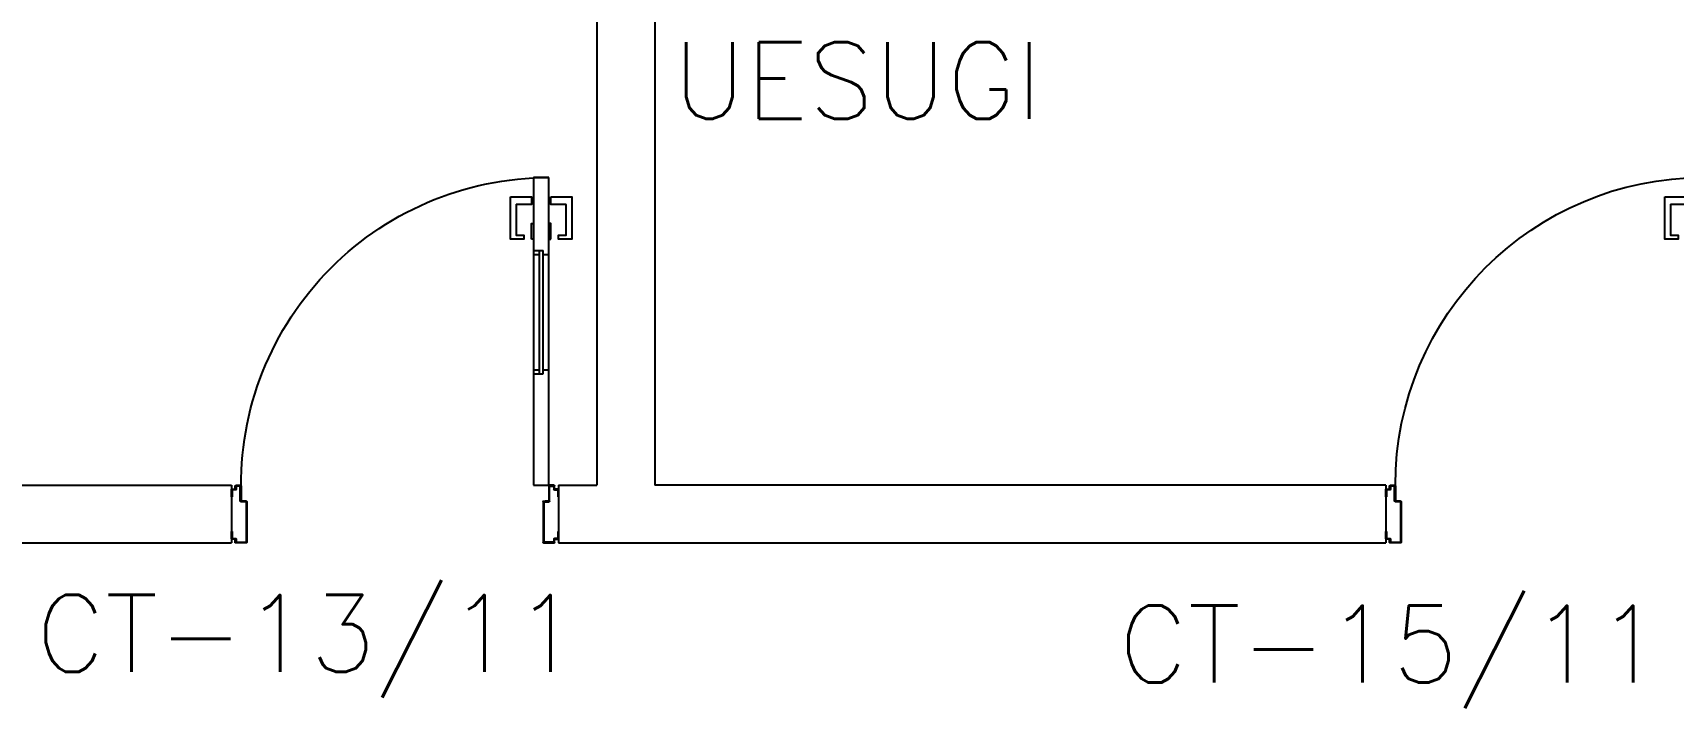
# Model space of a CAD drawing. Header units: millimetres. Extents: x 2128 to 2646, y 1972 to 2207.
# Drawn here: x 2323.295 to 2327.559, y 2048.936 to 2050.691 of the extents above; entities that cross this region are included whole.
import ezdxf

# ---------------------------------------------------------------- set-up
doc = ezdxf.new("R2010")
doc.units = ezdxf.units.MM
for name, color, linetype in [('AR-ALV', 2, 'Continuous'), ('AR-PORTA', 1, 'Continuous'), ('ENDEREÇO', 2, 'Continuous'), ('maçaneta', 1, 'Continuous'), ('mov', 1, 'Continuous'), ('PM-PERFIL U-C', 2, 'Continuous'), ('PM-VIDRO', 2, 'Continuous'), ('pm1', 2, 'Continuous'), ('pm2', 2, 'Continuous'), ('TEXTO', 2, 'Continuous')]:
    doc.layers.add(name, color=color, linetype=linetype)
doc.styles.add('UNB-100', font='simplex.shx', dxfattribs={"height": 0.2})
doc.styles.add('UNB1-100', font='simplex.shx', dxfattribs={"height": 0.2})

# ---------------------------------------------------------------- blocks, each defined once
blk = doc.blocks.new('PM3V')
at = {"layer": 'maçaneta'}
for points in [[(0.02, 0.9), (-0.035, 0.9), (-0.035, 0.79), (0, 0.79), (0, 0.8), (-0.02, 0.8), (-0.02, 0.8785, -0.414214), (-0.0185, 0.88), (0.02, 0.88)], [(0.125, 0.9), (0.07, 0.9), (0.07, 0.88), (0.1085, 0.88, -0.414214), (0.11, 0.8785), (0.11, 0.8), (0.09, 0.8), (0.09, 0.79), (0.125, 0.79)]]:
    blk.add_lwpolyline(points, format="xyb", close=True, dxfattribs=at)
for points in [[(0.02, 0.79), (0.02, 0.83), (0.025, 0.83), (0.025, 0.79)], [(0.07, 0.79), (0.07, 0.83), (0.065, 0.83), (0.065, 0.79)]]:
    blk.add_lwpolyline(points, close=True, dxfattribs=at)
at = {"layer": 'mov'}
blk.add_arc((0.025, 0.15), 0.8, 356.8472, 90, dxfattribs=at)
at = {"layer": 'PM-PERFIL U-C'}
for p, q in [((0, 0.12), (0, 0.1385)), ((0.0015, 0.14), (0.01, 0.14)), ((0.002, 0.138), (0.002, 0.12)), ((0.0105, 0.138), (0.002, 0.138)), ((0.01, 0.14), (0.01, 0.1485)), ((0.0115, 0.15), (0.0235, 0.15)), ((0.012, 0.148), (0.012, 0.1395)), ((0.023, 0.148), (0.012, 0.148)), ((0.023, 0.1085), (0.023, 0.148)), ((0.025, 0.1485), (0.025, 0.109)), ((0.825, 0.1485), (0.825, 0.109)), ((0.8385, 0.15), (0.8265, 0.15)), ((0.827, 0.148), (0.838, 0.148)), ((0.827, 0.1085), (0.827, 0.148)), ((0.838, 0.148), (0.838, 0.1395)), ((0.8395, 0.138), (0.848, 0.138)), ((0.84, 0.14), (0.84, 0.1485)), ((0.8485, 0.14), (0.84, 0.14)), ((0.848, 0.138), (0.848, 0.12)), ((0.85, 0.12), (0.85, 0.1385)), ((0.002, 0.12), (0, 0.12)), ((0.038, 0.107), (0.0245, 0.107)), ((0.0385, 0.109), (0.025, 0.109)), ((0.038, 0.107), (0.038, 0.002)), ((0.04, 0.1075), (0.04, 0.0015)), ((0.81, 0.1075), (0.81, 0.0015)), ((0.8115, 0.109), (0.825, 0.109)), ((0.812, 0.107), (0.8255, 0.107)), ((0.812, 0.107), (0.812, 0.002)), ((0.848, 0.12), (0.85, 0.12)), ((0, 0.03), (0.002, 0.03)), ((0, 0.0115), (0, 0.03)), ((0.01, 0.01), (0.0015, 0.01)), ((0.002, 0.03), (0.002, 0.012)), ((0.002, 0.012), (0.0105, 0.012)), ((0.01, 0.0015), (0.01, 0.01)), ((0.0385, 0), (0.0115, 0)), ((0.012, 0.0105), (0.012, 0.002)), ((0.012, 0.002), (0.038, 0.002)), ((0.8115, 0), (0.8385, 0)), ((0.838, 0.002), (0.812, 0.002)), ((0.838, 0.0105), (0.838, 0.002)), ((0.848, 0.012), (0.8395, 0.012)), ((0.84, 0.0015), (0.84, 0.01)), ((0.84, 0.01), (0.8485, 0.01)), ((0.85, 0.03), (0.848, 0.03)), ((0.848, 0.03), (0.848, 0.012)), ((0.85, 0.0115), (0.85, 0.03))]:
    blk.add_line(p, q, dxfattribs=at)
for centre, start, end in [((0.0015, 0.1385), 90, 180), ((0.0115, 0.1485), 90, 180), ((0.0105, 0.1395), 270, 0), ((0.0235, 0.1485), 360, 90), ((0.8265, 0.1485), 90, 180), ((0.8395, 0.1395), 180, 270), ((0.8385, 0.1485), 0, 90), ((0.8485, 0.1385), 0, 90), ((0.0245, 0.1085), 180, 270), ((0.0385, 0.1075), 0, 90), ((0.8115, 0.1075), 90, 180), ((0.8255, 0.1085), 270, 0), ((0.0015, 0.0115), 180, 270), ((0.0115, 0.0015), 180, 270), ((0.0105, 0.0105), 0, 90), ((0.0385, 0.0015), 269.9386, 0), ((0.8115, 0.0015), 180, 270.0614), ((0.8395, 0.0105), 90, 180), ((0.8385, 0.0015), 270, 0), ((0.8485, 0.0115), 270, 0)]:
    blk.add_arc(centre, 0.0015, start, end, dxfattribs=at)
at = {"layer": 'PM-VIDRO', "color": 1}
for p, q in [((0.04, 0.45), (0.04, 0.75)), ((0.05, 0.75), (0.05, 0.45))]:
    blk.add_line(p, q, dxfattribs=at)
at = {"layer": 'pm1'}
for p, q in [((0.025, 0.95), (0.065, 0.95)), ((0.025, 0.75), (0.025, 0.95)), ((0.065, 0.95), (0.065, 0.76)), ((0.04, 0.75), (0.025, 0.75)), ((0.065, 0.76), (0.04, 0.76)), ((0.04, 0.75), (0.04, 0.76)), ((0.05, 0.76), (0.05, 0.75)), ((0.065, 0.75), (0.05, 0.75)), ((0.065, 0.76), (0.065, 0.75)), ((0.025, 0.15), (0.025, 0.45)), ((0.04, 0.45), (0.025, 0.45)), ((0.04, 0.44), (0.04, 0.45)), ((0.065, 0.44), (0.04, 0.44)), ((0.065, 0.45), (0.05, 0.45)), ((0.05, 0.45), (0.05, 0.44)), ((0.065, 0.45), (0.065, 0.44)), ((0.065, 0.44), (0.065, 0.15)), ((0.065, 0.15), (0.025, 0.15))]:
    blk.add_line(p, q, dxfattribs=at)
at = {"layer": 'pm2'}
for p, q in [((0.025, 0.45), (0.025, 0.75)), ((0.065, 0.75), (0.065, 0.45)), ((0.025, 0.15), (0.025, 0.109)), ((0.025, 0.109), (0.035, 0.109)), ((0.8252, 0.109), (0.8152, 0.109)), ((0.8152, 0), (0.8402, 0)), ((0.8402, 0.01), (0.8502, 0.01)), ((0.8402, 0), (0.8402, 0.01))]:
    blk.add_line(p, q, dxfattribs=at)
blk = doc.blocks.new('PM3')
at = {"layer": 'maçaneta'}
for points in [[(0.02, 0.825), (-0.035, 0.825), (-0.035, 0.715), (0, 0.715), (0, 0.725), (-0.02, 0.725), (-0.02, 0.8035, -0.414214), (-0.0185, 0.805), (0.02, 0.805)], [(0.125, 0.825), (0.07, 0.825), (0.07, 0.805), (0.1085, 0.805, -0.414214), (0.11, 0.8035), (0.11, 0.725), (0.09, 0.725), (0.09, 0.715), (0.125, 0.715)]]:
    blk.add_lwpolyline(points, format="xyb", close=True, dxfattribs=at)
for points in [[(0.02, 0.715), (0.02, 0.755), (0.025, 0.755), (0.025, 0.715)], [(0.07, 0.715), (0.07, 0.755), (0.065, 0.755), (0.065, 0.715)]]:
    blk.add_lwpolyline(points, close=True, dxfattribs=at)
at = {"layer": 'mov'}
blk.add_arc((0.025, 0.075), 0.8, 0, 90, dxfattribs=at)
at = {"layer": 'PM-PERFIL U-C'}
for p, q in [((0, 0.045), (0, 0.0635)), ((0.002, 0.045), (0, 0.045)), ((0.0015, 0.065), (0.01, 0.065)), ((0.002, 0.063), (0.002, 0.045)), ((0.0105, 0.063), (0.002, 0.063)), ((0.01, 0.065), (0.01, 0.0735)), ((0.0115, 0.075), (0.0235, 0.075)), ((0.012, 0.073), (0.012, 0.0645)), ((0.023, 0.073), (0.012, 0.073)), ((0.023, 0.0335), (0.023, 0.073)), ((0.025, 0.0735), (0.025, 0.034)), ((0.825, 0.0735), (0.825, 0.034)), ((0.8385, 0.075), (0.8265, 0.075)), ((0.827, 0.073), (0.838, 0.073)), ((0.827, 0.0335), (0.827, 0.073)), ((0.838, 0.073), (0.838, 0.0645)), ((0.8395, 0.063), (0.848, 0.063)), ((0.84, 0.065), (0.84, 0.0735)), ((0.8485, 0.065), (0.84, 0.065)), ((0.848, 0.063), (0.848, 0.045)), ((0.848, 0.045), (0.85, 0.045)), ((0.85, 0.045), (0.85, 0.0635)), ((0.038, 0.032), (0.0245, 0.032)), ((0.0385, 0.034), (0.025, 0.034)), ((0.038, 0.032), (0.038, -0.073)), ((0.04, 0.0325), (0.04, -0.0735)), ((0.81, 0.0325), (0.81, -0.0735)), ((0.8115, 0.034), (0.825, 0.034)), ((0.812, 0.032), (0.8255, 0.032)), ((0.812, 0.032), (0.812, -0.073)), ((0, -0.045), (0.002, -0.045)), ((0, -0.0635), (0, -0.045)), ((0.01, -0.065), (0.0015, -0.065)), ((0.002, -0.045), (0.002, -0.063)), ((0.002, -0.063), (0.0105, -0.063)), ((0.01, -0.0735), (0.01, -0.065)), ((0.0385, -0.075), (0.0115, -0.075)), ((0.012, -0.0645), (0.012, -0.073)), ((0.012, -0.073), (0.038, -0.073)), ((0.8115, -0.075), (0.8385, -0.075)), ((0.838, -0.073), (0.812, -0.073)), ((0.838, -0.0645), (0.838, -0.073)), ((0.848, -0.063), (0.8395, -0.063)), ((0.84, -0.0735), (0.84, -0.065)), ((0.84, -0.065), (0.8485, -0.065)), ((0.85, -0.045), (0.848, -0.045)), ((0.848, -0.045), (0.848, -0.063)), ((0.85, -0.0635), (0.85, -0.045))]:
    blk.add_line(p, q, dxfattribs=at)
for centre, start, end in [((0.0015, 0.0635), 90, 180), ((0.0115, 0.0735), 90, 180), ((0.0105, 0.0645), 270, 0), ((0.0235, 0.0735), 360, 90), ((0.8265, 0.0735), 90, 180), ((0.8395, 0.0645), 180, 270), ((0.8385, 0.0735), 0, 90), ((0.8485, 0.0635), 0, 90), ((0.0245, 0.0335), 180, 270), ((0.0385, 0.0325), 0, 90), ((0.8115, 0.0325), 90, 180), ((0.8255, 0.0335), 270, 0), ((0.0015, -0.0635), 180, 270), ((0.0115, -0.0735), 180, 270), ((0.0105, -0.0645), 0, 90), ((0.0385, -0.0735), 269.9386, 0), ((0.8115, -0.0735), 180, 270.0614), ((0.8395, -0.0645), 90, 180), ((0.8385, -0.0735), 270, 0), ((0.8485, -0.0635), 270, 0)]:
    blk.add_arc(centre, 0.0015, start, end, dxfattribs=at)
at = {"layer": 'pm1'}
blk.add_lwpolyline([(0.065, 0.875), (0.065, 0.075), (0.025, 0.075), (0.025, 0.875)], close=True, dxfattribs=at)

msp = doc.modelspace()

# ---------------------------------------------------------------- linework, layer by layer
at = {"layer": 'AR-ALV'}
for p, q in [((2324.7615, 2052.9651), (2324.7615, 2049.5151)), ((2324.9115, 2052.9651), (2324.9115, 2049.5151)), ((2316.8115, 2049.5151), (2323.8113, 2049.5151)), ((2323.8113, 2049.5151), (2323.8113, 2049.3651)), ((2324.6615, 2049.5151), (2324.7615, 2049.5151)), ((2324.6615, 2049.5151), (2324.6615, 2049.3651)), ((2326.8115, 2049.5151), (2324.9115, 2049.5151)), ((2326.8115, 2049.5151), (2326.8115, 2049.3651)), ((2316.8115, 2049.3651), (2323.8113, 2049.3651)), ((2324.6615, 2049.3651), (2326.8115, 2049.3651))]:
    msp.add_line(p, q, dxfattribs=at)

# ---------------------------------------------------------------- block references
at = {"layer": 'AR-PORTA', "xscale": -1}
for name, p in [('PM3V', (2324.6615, 2049.3651)), ('PM3', (2327.6615, 2049.4401))]:
    msp.add_blockref(name, p, dxfattribs=at)

# ---------------------------------------------------------------- texts
at = {"layer": 'ENDEREÇO', "style": 'UNB1-100'}
for s, p in [('CT-13/11', (2323.3035, 2049.0299)), ('CT-15/11', (2326.1172, 2049.0023))]:
    msp.add_text(s, height=0.2, dxfattribs=at).set_placement(p)
at = {"layer": 'TEXTO', "style": 'UNB-100'}
msp.add_text('UESUGI', height=0.2, dxfattribs=at).set_placement((2324.9592, 2050.4672))

doc.saveas('drawing.dxf')
